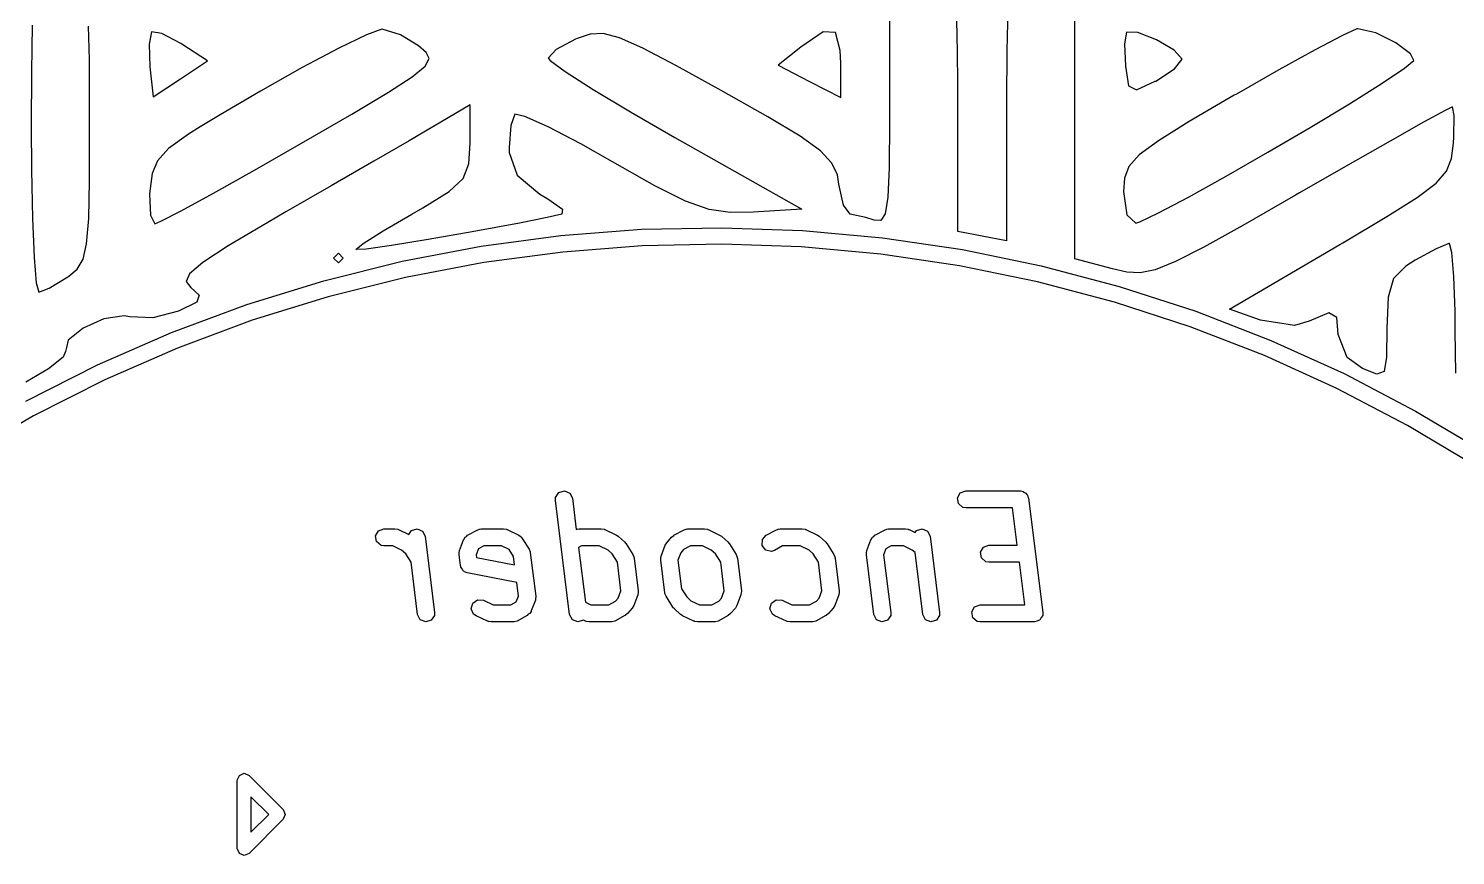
# Model space of a CAD drawing. Extents: x 19 to 403, y -177 to -75.
# Drawn here: x 165.21 to 177.72, y -150.78 to -143.53 of the extents above; entities that cross this region are included whole.
import ezdxf

# ---------------------------------------------------------------- set-up
doc = ezdxf.new("R2010")
doc.units = 0
doc.layers.add('BLACK', color=7, linetype='CONTINUOUS')

msp = doc.modelspace()

# ---------------------------------------------------------------- linework, layer by layer
at = {"layer": 'BLACK', "linetype": 'CONTINUOUS'}
for p, q in [((172.758, -143.231), (172.758, -144.248)), ((173.351, -143.568), (173.34, -143.238)), ((174.383, -145.553), (174.383, -143.198)), ((173.796, -143.361), (173.787, -143.729)), ((165.242, -143.503), (165.235, -143.914)), ((165.743, -143.804), (165.734, -143.514)), ((166.287, -143.564), (166.267, -143.672)), ((166.288, -143.563), (166.287, -143.564)), ((166.379, -143.576), (166.288, -143.563)), ((166.545, -143.664), (166.379, -143.576)), ((168.174, -143.588), (167.931, -143.706)), ((168.306, -143.54), (168.174, -143.588)), ((168.311, -143.539), (168.306, -143.54)), ((168.471, -143.589), (168.311, -143.539)), ((168.63, -143.687), (168.471, -143.589)), ((170.021, -143.621), (170.006, -143.628)), ((170.134, -143.583), (170.021, -143.621)), ((170.247, -143.577), (170.134, -143.583)), ((170.392, -143.614), (170.247, -143.577)), ((170.596, -143.705), (170.392, -143.614)), ((172.177, -143.563), (171.981, -143.696)), ((172.285, -143.57), (172.177, -143.563)), ((172.327, -143.726), (172.285, -143.57)), ((173.356, -143.978), (173.351, -143.568)), ((174.836, -143.567), (174.818, -143.669)), ((174.935, -143.569), (174.836, -143.567)), ((175.099, -143.633), (174.935, -143.569)), ((176.729, -143.596), (176.491, -143.721)), ((176.855, -143.538), (176.729, -143.596)), ((176.865, -143.536), (176.855, -143.538)), ((177.021, -143.573), (176.865, -143.536)), ((177.197, -143.658), (177.021, -143.573)), ((166.267, -143.672), (166.274, -143.869)), ((166.555, -143.67), (166.545, -143.664)), ((166.78, -143.818), (166.555, -143.67)), ((167.931, -143.706), (167.72, -143.818)), ((168.697, -143.744), (168.63, -143.687)), ((168.721, -143.798), (168.697, -143.744)), ((169.835, -143.719), (169.765, -143.794)), ((170.006, -143.628), (169.835, -143.719)), ((170.892, -143.86), (170.596, -143.705)), ((171.981, -143.696), (171.783, -143.856)), ((172.331, -143.837), (172.327, -143.726)), ((173.787, -143.729), (173.784, -144.165)), ((174.818, -143.669), (174.826, -143.863)), ((175.253, -143.723), (175.099, -143.633)), ((175.324, -143.802), (175.253, -143.723)), ((176.491, -143.721), (176.341, -143.803)), ((177.327, -143.755), (177.197, -143.658)), ((165.745, -144.226), (165.743, -143.804)), ((166.274, -143.869), (166.301, -144.133)), ((166.541, -143.975), (166.78, -143.818)), ((167.609, -143.876), (167.242, -144.083)), ((167.72, -143.818), (167.609, -143.876)), ((168.573, -143.958), (168.686, -143.865)), ((168.686, -143.865), (168.721, -143.798)), ((169.765, -143.794), (169.769, -143.798)), ((169.769, -143.798), (169.782, -143.814)), ((169.782, -143.814), (169.914, -143.911)), ((171.283, -144.076), (170.892, -143.86)), ((171.783, -143.856), (172.057, -143.997)), ((172.331, -144.139), (172.331, -143.837)), ((174.826, -143.863), (174.826, -143.864)), ((174.826, -143.864), (174.855, -144.037)), ((175.256, -143.887), (175.324, -143.803)), ((175.324, -143.803), (175.324, -143.802)), ((176.341, -143.803), (176.171, -143.897)), ((177.275, -143.882), (177.355, -143.813)), ((177.355, -143.813), (177.327, -143.755)), ((165.235, -143.914), (165.232, -144.391)), ((166.301, -144.133), (166.541, -143.975)), ((168.365, -144.093), (168.573, -143.958)), ((169.914, -143.911), (170.159, -144.067)), ((172.057, -143.997), (172.331, -144.139)), ((173.357, -144.124), (173.356, -143.978)), ((174.924, -144.072), (175.089, -143.996)), ((175.089, -143.996), (175.093, -143.994)), ((175.093, -143.994), (175.256, -143.887)), ((176.171, -143.897), (175.8, -144.108)), ((177.077, -144.014), (177.275, -143.882)), ((167.242, -144.083), (166.889, -144.289)), ((168.043, -144.284), (168.365, -144.093)), ((170.159, -144.067), (170.488, -144.265)), ((171.692, -144.307), (171.283, -144.076)), ((173.357, -145.312), (173.357, -144.124)), ((174.855, -144.037), (174.924, -144.072)), ((175.781, -144.119), (175.387, -144.35)), ((175.8, -144.108), (175.781, -144.119)), ((176.79, -144.194), (177.077, -144.014)), ((165.745, -144.396), (165.745, -144.226)), ((169.081, -144.203), (168.76, -144.393)), ((169.081, -144.538), (169.081, -144.203)), ((172.758, -144.248), (172.758, -144.352)), ((173.784, -144.165), (173.784, -145.394)), ((176.446, -144.401), (176.79, -144.194)), ((177.63, -144.251), (177.44, -144.355)), ((177.694, -144.22), (177.63, -144.251)), ((177.71, -144.295), (177.694, -144.22)), ((166.889, -144.289), (166.714, -144.396)), ((167.604, -144.539), (168.043, -144.284)), ((169.472, -144.285), (169.438, -144.384)), ((169.561, -144.305), (169.472, -144.285)), ((169.765, -144.397), (169.561, -144.305)), ((170.488, -144.265), (170.877, -144.489)), ((171.974, -144.477), (171.692, -144.307)), ((172.758, -144.352), (172.754, -144.752)), ((175.387, -144.35), (175.117, -144.517)), ((177.44, -144.355), (177.147, -144.52)), ((177.706, -144.482), (177.71, -144.295)), ((165.232, -144.391), (165.235, -144.773)), ((165.744, -144.869), (165.745, -144.396)), ((166.612, -144.459), (166.437, -144.587)), ((166.714, -144.396), (166.612, -144.459)), ((168.753, -144.397), (168.548, -144.517)), ((168.76, -144.393), (168.753, -144.397)), ((169.438, -144.384), (169.423, -144.578)), ((170.052, -144.546), (169.765, -144.397)), ((170.877, -144.489), (171.989, -145.118)), ((172.153, -144.606), (171.974, -144.477)), ((176.076, -144.618), (176.446, -144.401)), ((177.702, -144.539), (177.706, -144.482)), ((166.437, -144.587), (166.339, -144.695)), ((167.192, -144.775), (167.604, -144.539)), ((168.548, -144.517), (168.238, -144.696)), ((169.071, -144.72), (169.081, -144.538)), ((169.423, -144.578), (169.424, -144.62)), ((169.424, -144.62), (169.493, -144.819)), ((170.33, -144.702), (170.052, -144.546)), ((172.254, -144.713), (172.153, -144.606)), ((175.117, -144.517), (174.947, -144.642)), ((175.71, -144.828), (176.076, -144.618)), ((177.147, -144.52), (176.776, -144.731)), ((177.685, -144.673), (177.702, -144.539)), ((166.339, -144.695), (166.293, -144.804)), ((168.238, -144.696), (167.864, -144.913)), ((169.021, -144.848), (169.071, -144.72)), ((170.702, -144.912), (170.33, -144.702)), ((172.301, -144.817), (172.254, -144.713)), ((172.754, -144.752), (172.743, -145.012)), ((174.856, -144.744), (174.818, -144.845)), ((174.947, -144.642), (174.856, -144.744)), ((176.776, -144.731), (176.352, -144.975)), ((177.642, -144.783), (177.685, -144.673)), ((165.235, -144.773), (165.244, -145.2)), ((165.737, -145.2), (165.744, -144.869)), ((166.293, -144.804), (166.275, -144.936)), ((166.832, -144.977), (167.192, -144.775)), ((168.897, -144.963), (169.021, -144.848)), ((169.493, -144.819), (169.693, -144.986)), ((172.315, -144.898), (172.301, -144.817)), ((174.818, -144.845), (174.811, -144.963)), ((175.381, -145.012), (175.71, -144.828)), ((177.55, -144.89), (177.642, -144.783)), ((166.275, -144.936), (166.271, -144.987)), ((166.271, -144.987), (166.279, -145.171)), ((166.548, -145.132), (166.832, -144.977)), ((167.864, -144.913), (167.465, -145.142)), ((168.666, -145.105), (168.897, -144.963)), ((169.693, -144.986), (169.763, -145.028)), ((170.97, -145.046), (170.702, -144.912)), ((172.354, -145.081), (172.315, -144.898)), ((174.811, -144.963), (174.84, -145.168)), ((176.317, -144.995), (175.855, -145.26)), ((176.352, -144.975), (176.317, -144.995)), ((177.384, -145.016), (177.55, -144.89)), ((168.569, -145.16), (168.666, -145.105)), ((169.763, -145.028), (169.89, -145.116)), ((169.89, -145.116), (169.885, -145.16)), ((171.177, -145.12), (170.97, -145.046)), ((171.362, -145.147), (171.177, -145.12)), ((171.989, -145.118), (171.564, -145.144)), ((172.412, -145.161), (172.354, -145.081)), ((172.743, -145.012), (172.719, -145.158)), ((175.117, -145.151), (175.381, -145.012)), ((177.12, -145.182), (177.384, -145.016)), ((165.244, -145.2), (165.258, -145.54)), ((165.719, -145.42), (165.737, -145.2)), ((166.279, -145.171), (166.317, -145.245)), ((166.317, -145.245), (166.368, -145.224)), ((166.368, -145.224), (166.548, -145.132)), ((167.308, -145.233), (166.96, -145.439)), ((167.465, -145.142), (167.308, -145.233)), ((168.318, -145.306), (168.569, -145.16)), ((169.514, -145.239), (169.099, -145.316)), ((169.758, -145.191), (169.514, -145.239)), ((169.885, -145.16), (169.758, -145.191)), ((171.564, -145.144), (171.362, -145.147)), ((172.414, -145.161), (172.412, -145.161)), ((172.552, -145.189), (172.414, -145.161)), ((172.623, -145.213), (172.552, -145.189)), ((172.681, -145.216), (172.623, -145.213)), ((172.719, -145.158), (172.681, -145.216)), ((174.84, -145.168), (174.918, -145.239)), ((174.918, -145.239), (174.952, -145.229)), ((174.952, -145.229), (175.117, -145.151)), ((176.734, -145.412), (177.12, -145.182)), ((168.143, -145.418), (168.318, -145.306)), ((169.099, -145.316), (168.713, -145.384)), ((169.178, -145.442), (169.878, -145.349)), ((169.878, -145.349), (170.583, -145.294)), ((170.583, -145.294), (171.289, -145.28)), ((171.289, -145.28), (171.995, -145.304)), ((171.995, -145.304), (172.698, -145.368)), ((172.698, -145.368), (173.397, -145.471)), ((173.571, -145.353), (173.357, -145.312)), ((173.784, -145.394), (173.571, -145.353)), ((175.855, -145.26), (175.513, -145.451)), ((165.688, -145.557), (165.719, -145.42)), ((166.96, -145.439), (166.738, -145.584)), ((168.08, -145.471), (168.143, -145.418)), ((168.081, -145.472), (168.08, -145.471)), ((168.17, -145.467), (168.081, -145.472)), ((168.392, -145.436), (168.17, -145.467)), ((168.713, -145.384), (168.392, -145.436)), ((168.484, -145.574), (169.178, -145.442)), ((169.893, -145.493), (169.201, -145.585)), ((170.59, -145.439), (169.893, -145.493)), ((171.288, -145.425), (170.59, -145.439)), ((171.985, -145.449), (171.288, -145.425)), ((172.681, -145.512), (171.985, -145.449)), ((173.397, -145.471), (174.089, -145.613)), ((175.513, -145.451), (175.267, -145.576)), ((175.74, -145.995), (176.708, -145.427)), ((176.708, -145.427), (176.734, -145.412)), ((177.551, -145.464), (177.368, -145.564)), ((177.663, -145.418), (177.551, -145.464)), ((177.667, -145.417), (177.663, -145.418)), ((177.69, -145.496), (177.667, -145.417)), ((177.707, -145.708), (177.69, -145.496)), ((165.258, -145.54), (165.277, -145.764)), ((165.637, -145.643), (165.688, -145.557)), ((166.738, -145.584), (166.622, -145.684)), ((167.799, -145.745), (168.484, -145.574)), ((167.883, -145.546), (167.926, -145.503)), ((167.926, -145.588), (167.883, -145.546)), ((167.926, -145.503), (167.969, -145.546)), ((167.969, -145.546), (167.926, -145.588)), ((169.201, -145.585), (168.516, -145.716)), ((173.372, -145.614), (172.681, -145.512)), ((174.055, -145.755), (173.372, -145.614)), ((174.089, -145.613), (174.771, -145.794)), ((174.714, -145.641), (174.383, -145.553)), ((175.267, -145.576), (175.089, -145.648)), ((177.284, -145.617), (177.176, -145.726)), ((177.368, -145.564), (177.284, -145.617)), ((165.391, -145.811), (165.555, -145.712)), ((165.555, -145.712), (165.564, -145.705)), ((165.564, -145.705), (165.637, -145.643)), ((166.622, -145.684), (166.593, -145.752)), ((166.593, -145.752), (166.633, -145.805)), ((167.124, -145.954), (167.799, -145.745)), ((168.516, -145.716), (167.838, -145.885)), ((174.838, -145.67), (174.714, -145.641)), ((174.955, -145.675), (174.838, -145.67)), ((175.089, -145.648), (174.955, -145.675)), ((177.176, -145.726), (177.13, -145.888)), ((177.717, -146.015), (177.707, -145.708)), ((165.277, -145.764), (165.299, -145.845)), ((165.299, -145.845), (165.391, -145.811)), ((166.633, -145.805), (166.705, -145.87)), ((166.705, -145.87), (166.685, -145.934)), ((174.73, -145.933), (174.055, -145.755)), ((174.771, -145.794), (175.443, -146.012)), ((166.462, -146.2), (167.124, -145.954)), ((166.685, -145.934), (166.523, -146.013)), ((167.838, -145.885), (167.171, -146.091)), ((175.395, -146.149), (174.73, -145.933)), ((176.011, -146.09), (175.74, -145.995)), ((177.13, -145.888), (177.12, -146.161)), ((165.871, -146.08), (165.688, -146.161)), ((166.049, -146.053), (165.871, -146.08)), ((166.098, -146.062), (166.049, -146.053)), ((166.299, -146.07), (166.098, -146.062)), ((166.523, -146.013), (166.299, -146.07)), ((167.171, -146.091), (166.517, -146.335)), ((175.443, -146.012), (176.102, -146.268)), ((176.308, -146.138), (176.011, -146.09)), ((176.438, -146.1), (176.308, -146.138)), ((176.609, -146.026), (176.438, -146.1)), ((176.679, -146.067), (176.609, -146.026)), ((176.692, -146.216), (176.679, -146.067)), ((177.718, -146.184), (177.717, -146.015)), ((165.688, -146.161), (165.557, -146.266)), ((165.815, -146.483), (166.462, -146.2)), ((176.045, -146.401), (175.395, -146.149)), ((176.771, -146.419), (176.692, -146.216)), ((177.12, -146.161), (177.117, -146.414)), ((177.723, -146.556), (177.718, -146.184)), ((165.535, -146.364), (165.514, -146.414)), ((165.543, -146.33), (165.535, -146.364)), ((165.557, -146.266), (165.543, -146.33)), ((166.517, -146.335), (165.877, -146.614)), ((176.102, -146.268), (176.745, -146.559)), ((165.185, -146.801), (165.815, -146.483)), ((165.514, -146.414), (165.385, -146.516)), ((176.681, -146.69), (176.045, -146.401)), ((176.906, -146.513), (176.771, -146.419)), ((177.117, -146.414), (177.094, -146.541)), ((165.385, -146.516), (165.187, -146.634)), ((165.877, -146.614), (165.254, -146.929)), ((176.745, -146.559), (177.371, -146.887)), ((177.03, -146.563), (176.906, -146.513)), ((177.094, -146.541), (177.03, -146.563)), ((177.3, -147.013), (176.681, -146.69)), ((165.254, -146.929), (164.649, -147.278)), ((177.371, -146.887), (177.978, -147.248)), ((177.9, -147.371), (177.3, -147.013)), ((169.831, -147.645), (169.858, -147.602)), ((169.858, -147.602), (169.908, -147.586)), ((169.908, -147.586), (169.955, -147.606)), ((169.955, -147.606), (169.978, -147.652)), ((173.354, -147.648), (173.379, -147.604)), ((173.379, -147.604), (173.428, -147.586)), ((173.428, -147.586), (173.904, -147.586)), ((173.904, -147.586), (173.906, -147.587)), ((173.906, -147.587), (173.908, -147.586)), ((173.908, -147.586), (173.91, -147.587)), ((173.91, -147.587), (173.929, -147.591)), ((173.929, -147.591), (173.941, -147.601)), ((173.941, -147.601), (173.955, -147.606)), ((173.955, -147.606), (173.96, -147.617)), ((173.96, -147.617), (173.969, -147.624)), ((173.969, -147.624), (173.971, -147.639)), ((169.829, -147.671), (169.831, -147.645)), ((169.954, -148.671), (169.829, -147.671)), ((169.978, -147.652), (170.012, -147.926)), ((173.363, -147.699), (173.354, -147.648)), ((173.402, -147.732), (173.363, -147.699)), ((173.428, -147.736), (173.402, -147.732)), ((173.838, -147.736), (173.428, -147.736)), ((173.878, -148.063), (173.838, -147.736)), ((173.971, -147.639), (173.978, -147.652)), ((173.978, -147.652), (174.103, -148.652)), ((168.253, -147.982), (168.278, -147.937)), ((168.261, -148.032), (168.253, -147.982)), ((168.278, -147.937), (168.326, -147.92)), ((168.326, -147.92), (168.422, -147.92)), ((168.422, -147.92), (168.447, -147.924)), ((168.447, -147.924), (168.45, -147.927)), ((168.45, -147.927), (168.454, -147.927)), ((168.454, -147.927), (168.544, -147.97)), ((168.544, -147.97), (168.567, -147.935)), ((168.567, -147.935), (168.616, -147.92)), ((168.616, -147.92), (168.663, -147.94)), ((168.663, -147.94), (168.687, -147.985)), ((168.687, -147.985), (168.77, -148.652)), ((169.026, -148.013), (169.037, -147.994)), ((169.037, -147.994), (169.05, -147.987)), ((169.05, -147.987), (169.059, -147.976)), ((169.059, -147.976), (169.148, -147.929)), ((169.148, -147.929), (169.173, -147.92)), ((169.173, -147.92), (169.178, -147.922)), ((169.178, -147.922), (169.184, -147.92)), ((169.184, -147.92), (169.374, -147.92)), ((169.374, -147.92), (169.4, -147.924)), ((169.4, -147.924), (169.402, -147.927)), ((169.402, -147.927), (169.406, -147.927)), ((169.406, -147.927), (169.507, -147.974)), ((169.507, -147.974), (169.528, -147.989)), ((169.528, -147.989), (169.532, -147.997)), ((169.532, -147.997), (169.539, -148.003)), ((169.539, -148.003), (169.598, -148.098)), ((170.012, -147.926), (170.03, -147.92)), ((170.03, -147.92), (170.036, -147.922)), ((170.036, -147.922), (170.041, -147.92)), ((170.041, -147.92), (170.231, -147.92)), ((170.231, -147.92), (170.257, -147.924)), ((170.257, -147.924), (170.26, -147.927)), ((170.26, -147.927), (170.263, -147.927)), ((170.263, -147.927), (170.364, -147.974)), ((170.364, -147.974), (170.38, -147.985)), ((170.38, -147.985), (170.382, -147.986)), ((170.382, -147.986), (170.436, -148.034)), ((170.806, -148.041), (170.847, -147.993)), ((170.847, -147.993), (170.868, -147.977)), ((170.868, -147.976), (170.958, -147.929)), ((170.868, -147.977), (170.868, -147.976)), ((170.868, -147.977), (170.868, -147.977)), ((170.958, -147.929), (170.983, -147.92)), ((170.983, -147.92), (170.988, -147.922)), ((170.988, -147.922), (170.993, -147.92)), ((170.993, -147.92), (171.136, -147.92)), ((171.136, -147.92), (171.162, -147.924)), ((171.162, -147.924), (171.164, -147.927)), ((171.164, -147.927), (171.168, -147.927)), ((171.168, -147.927), (171.269, -147.974)), ((171.269, -147.974), (171.284, -147.985)), ((171.284, -147.985), (171.287, -147.986)), ((171.287, -147.986), (171.34, -148.034)), ((171.644, -148.014), (171.678, -147.976)), ((171.678, -147.976), (171.767, -147.929)), ((171.767, -147.929), (171.792, -147.92)), ((171.792, -147.92), (171.797, -147.922)), ((171.797, -147.922), (171.803, -147.92)), ((171.803, -147.92), (171.993, -147.92)), ((171.993, -147.92), (172.019, -147.924)), ((172.019, -147.924), (172.021, -147.927)), ((172.021, -147.927), (172.025, -147.927)), ((172.025, -147.927), (172.126, -147.974)), ((172.126, -147.974), (172.141, -147.985)), ((172.141, -147.985), (172.144, -147.986)), ((172.144, -147.986), (172.198, -148.034)), ((172.597, -148.013), (172.609, -147.994)), ((172.609, -147.994), (172.621, -147.987)), ((172.621, -147.987), (172.63, -147.976)), ((172.63, -147.976), (172.72, -147.929)), ((172.72, -147.929), (172.744, -147.92)), ((172.744, -147.92), (172.75, -147.922)), ((172.75, -147.922), (172.755, -147.92)), ((172.755, -147.92), (172.898, -147.92)), ((172.898, -147.92), (172.923, -147.924)), ((172.923, -147.924), (172.926, -147.927)), ((172.926, -147.927), (172.93, -147.927)), ((172.93, -147.927), (172.984, -147.952)), ((172.984, -147.952), (172.995, -147.935)), ((172.995, -147.935), (173.044, -147.92)), ((173.044, -147.92), (173.092, -147.94)), ((173.092, -147.94), (173.115, -147.985)), ((173.115, -147.985), (173.198, -148.652)), ((168.301, -148.065), (168.261, -148.032)), ((168.326, -148.07), (168.301, -148.065)), ((168.405, -148.07), (168.326, -148.07)), ((168.481, -148.106), (168.405, -148.07)), ((168.518, -148.139), (168.481, -148.106)), ((168.984, -148.147), (168.985, -148.121)), ((168.985, -148.121), (168.988, -148.116)), ((168.988, -148.111), (169.024, -148.016)), ((168.988, -148.116), (168.988, -148.111)), ((169.024, -148.016), (169.025, -148.015)), ((169.025, -148.014), (169.026, -148.013)), ((169.025, -148.015), (169.025, -148.014)), ((169.155, -148.095), (169.135, -148.147)), ((169.202, -148.07), (169.155, -148.095)), ((169.357, -148.07), (169.202, -148.07)), ((169.423, -148.101), (169.357, -148.07)), ((169.462, -148.163), (169.423, -148.101)), ((169.598, -148.098), (169.608, -148.122)), ((169.608, -148.122), (169.608, -148.125)), ((169.608, -148.125), (169.609, -148.128)), ((169.609, -148.128), (169.657, -148.509)), ((170.059, -148.07), (170.032, -148.084)), ((170.032, -148.084), (170.092, -148.563)), ((170.214, -148.07), (170.059, -148.07)), ((170.291, -148.106), (170.214, -148.07)), ((170.328, -148.139), (170.291, -148.106)), ((170.436, -148.034), (170.447, -148.048)), ((170.447, -148.048), (170.45, -148.05)), ((170.45, -148.05), (170.509, -148.145)), ((170.756, -148.159), (170.792, -148.064)), ((170.792, -148.064), (170.805, -148.041)), ((170.805, -148.041), (170.805, -148.041)), ((170.805, -148.041), (170.806, -148.041)), ((170.928, -148.129), (170.903, -148.194)), ((170.951, -148.102), (170.928, -148.129)), ((171.012, -148.07), (170.951, -148.102)), ((171.119, -148.07), (171.012, -148.07)), ((171.195, -148.106), (171.119, -148.07)), ((171.233, -148.139), (171.195, -148.106)), ((171.34, -148.034), (171.352, -148.048)), ((171.352, -148.048), (171.354, -148.05)), ((171.354, -148.05), (171.414, -148.145)), ((171.642, -148.066), (171.644, -148.014)), ((171.674, -148.106), (171.642, -148.066)), ((171.724, -148.117), (171.674, -148.106)), ((171.749, -148.109), (171.724, -148.117)), ((171.821, -148.07), (171.749, -148.109)), ((171.976, -148.07), (171.821, -148.07)), ((172.053, -148.106), (171.976, -148.07)), ((172.09, -148.139), (172.053, -148.106)), ((172.198, -148.034), (172.209, -148.048)), ((172.209, -148.048), (172.211, -148.05)), ((172.211, -148.05), (172.271, -148.145)), ((172.556, -148.147), (172.557, -148.121)), ((172.557, -148.121), (172.56, -148.116)), ((172.56, -148.111), (172.595, -148.016)), ((172.56, -148.116), (172.56, -148.111)), ((172.595, -148.016), (172.596, -148.015)), ((172.596, -148.014), (172.597, -148.013)), ((172.596, -148.015), (172.596, -148.014)), ((172.726, -148.095), (172.707, -148.147)), ((172.774, -148.07), (172.726, -148.095)), ((172.881, -148.07), (172.774, -148.07)), ((172.957, -148.106), (172.881, -148.07)), ((172.982, -148.127), (172.957, -148.106)), ((173.05, -148.671), (172.982, -148.127)), ((173.556, -148.125), (173.582, -148.08)), ((173.565, -148.175), (173.556, -148.125)), ((173.582, -148.08), (173.63, -148.063)), ((173.63, -148.063), (173.878, -148.063)), ((168.564, -148.211), (168.518, -148.139)), ((168.621, -148.671), (168.564, -148.211)), ((168.996, -148.242), (168.984, -148.147)), ((169, -148.249), (168.996, -148.242)), ((169, -148.257), (169, -148.249)), ((169.135, -148.147), (169.138, -148.17)), ((169.138, -148.17), (169.471, -148.235)), ((169.471, -148.235), (169.462, -148.163)), ((170.373, -148.211), (170.328, -148.139)), ((170.404, -148.462), (170.373, -148.211)), ((170.509, -148.145), (170.519, -148.17)), ((170.519, -148.17), (170.518, -148.173)), ((170.518, -148.173), (170.52, -148.176)), ((170.52, -148.176), (170.556, -148.462)), ((170.752, -148.194), (170.753, -148.168)), ((170.788, -148.48), (170.752, -148.194)), ((170.753, -148.168), (170.756, -148.164)), ((170.756, -148.164), (170.756, -148.159)), ((170.903, -148.194), (170.934, -148.445)), ((171.278, -148.211), (171.233, -148.139)), ((171.309, -148.462), (171.278, -148.211)), ((171.414, -148.145), (171.424, -148.17)), ((171.424, -148.17), (171.423, -148.173)), ((171.423, -148.173), (171.425, -148.176)), ((171.425, -148.176), (171.46, -148.462)), ((172.135, -148.211), (172.09, -148.139)), ((172.166, -148.462), (172.135, -148.211)), ((172.271, -148.145), (172.281, -148.17)), ((172.281, -148.17), (172.28, -148.173)), ((172.28, -148.173), (172.282, -148.176)), ((172.282, -148.176), (172.317, -148.462)), ((172.621, -148.671), (172.556, -148.147)), ((172.707, -148.147), (172.77, -148.652)), ((173.604, -148.208), (173.565, -148.175)), ((173.63, -148.213), (173.604, -148.208)), ((173.897, -148.213), (173.63, -148.213)), ((173.944, -148.586), (173.897, -148.213)), ((169.011, -148.271), (169, -148.257)), ((169.019, -148.288), (169.011, -148.271)), ((169.027, -148.291), (169.019, -148.288)), ((169.032, -148.297), (169.027, -148.291)), ((169.056, -148.306), (169.032, -148.297)), ((169.491, -148.391), (169.056, -148.306)), ((169.506, -148.509), (169.491, -148.391)), ((170.38, -148.527), (170.404, -148.462)), ((170.551, -148.497), (170.516, -148.592)), ((170.554, -148.488), (170.551, -148.492)), ((170.551, -148.492), (170.551, -148.497)), ((170.556, -148.462), (170.554, -148.488)), ((170.789, -148.483), (170.788, -148.48)), ((170.789, -148.487), (170.789, -148.483)), ((170.799, -148.511), (170.789, -148.487)), ((170.934, -148.445), (170.98, -148.517)), ((171.285, -148.527), (171.309, -148.462)), ((171.456, -148.497), (171.42, -148.592)), ((171.459, -148.488), (171.456, -148.492)), ((171.456, -148.492), (171.456, -148.497)), ((171.46, -148.462), (171.459, -148.488)), ((172.142, -148.527), (172.166, -148.462)), ((172.313, -148.497), (172.278, -148.592)), ((172.316, -148.488), (172.313, -148.492)), ((172.313, -148.492), (172.313, -148.497)), ((172.317, -148.462), (172.316, -148.488)), ((169.091, -148.62), (169.104, -148.571)), ((169.112, -148.667), (169.091, -148.62)), ((169.104, -148.571), (169.147, -148.541)), ((169.147, -148.541), (169.198, -148.546)), ((169.198, -148.546), (169.284, -148.586)), ((169.284, -148.586), (169.439, -148.586)), ((169.439, -148.586), (169.486, -148.561)), ((169.486, -148.561), (169.506, -148.509)), ((169.653, -148.545), (169.617, -148.64)), ((169.655, -148.535), (169.653, -148.54)), ((169.653, -148.54), (169.653, -148.545)), ((169.657, -148.509), (169.655, -148.535)), ((170.092, -148.563), (170.141, -148.586)), ((170.141, -148.586), (170.296, -148.586)), ((170.296, -148.586), (170.356, -148.554)), ((170.356, -148.554), (170.38, -148.527)), ((170.502, -148.616), (170.46, -148.663)), ((170.516, -148.592), (170.502, -148.615)), ((170.502, -148.615), (170.502, -148.615)), ((170.502, -148.615), (170.502, -148.616)), ((170.858, -148.606), (170.799, -148.511)), ((170.86, -148.608), (170.858, -148.606)), ((170.872, -148.622), (170.86, -148.608)), ((170.925, -148.67), (170.872, -148.622)), ((170.98, -148.517), (171.017, -148.551)), ((171.017, -148.551), (171.093, -148.586)), ((171.093, -148.586), (171.2, -148.586)), ((171.2, -148.586), (171.261, -148.554)), ((171.261, -148.554), (171.285, -148.527)), ((171.407, -148.616), (171.365, -148.663)), ((171.42, -148.592), (171.407, -148.615)), ((171.407, -148.615), (171.407, -148.615)), ((171.407, -148.615), (171.407, -148.616)), ((171.71, -148.62), (171.723, -148.571)), ((171.732, -148.667), (171.71, -148.62)), ((171.723, -148.571), (171.766, -148.541)), ((171.766, -148.541), (171.817, -148.546)), ((171.817, -148.546), (171.903, -148.586)), ((171.903, -148.586), (172.058, -148.586)), ((172.058, -148.586), (172.118, -148.554)), ((172.118, -148.554), (172.142, -148.527)), ((172.264, -148.616), (172.222, -148.663)), ((172.278, -148.592), (172.264, -148.615)), ((172.264, -148.615), (172.264, -148.615)), ((172.264, -148.615), (172.264, -148.616)), ((173.479, -148.648), (173.504, -148.604)), ((173.504, -148.604), (173.553, -148.586)), ((173.553, -148.586), (173.944, -148.586)), ((168.644, -148.716), (168.621, -148.671)), ((168.692, -148.736), (168.644, -148.716)), ((168.741, -148.721), (168.692, -148.736)), ((168.769, -148.678), (168.741, -148.721)), ((168.77, -148.652), (168.769, -148.678)), ((169.134, -148.682), (169.112, -148.667)), ((169.235, -148.729), (169.134, -148.682)), ((169.238, -148.73), (169.235, -148.729)), ((169.241, -148.732), (169.238, -148.73)), ((169.267, -148.736), (169.241, -148.732)), ((169.457, -148.736), (169.267, -148.736)), ((169.462, -148.735), (169.457, -148.736)), ((169.468, -148.736), (169.462, -148.735)), ((169.493, -148.728), (169.468, -148.736)), ((169.582, -148.68), (169.493, -148.728)), ((169.591, -148.669), (169.582, -148.68)), ((169.604, -148.663), (169.591, -148.669)), ((169.615, -148.643), (169.604, -148.663)), ((169.616, -148.642), (169.615, -148.643)), ((169.617, -148.64), (169.616, -148.641)), ((169.616, -148.641), (169.616, -148.642)), ((169.978, -148.716), (169.954, -148.671)), ((170.025, -148.736), (169.978, -148.716)), ((170.074, -148.721), (170.025, -148.736)), ((170.092, -148.729), (170.074, -148.721)), ((170.074, -148.721), (170.074, -148.721)), ((170.096, -148.73), (170.092, -148.729)), ((170.098, -148.732), (170.096, -148.73)), ((170.124, -148.736), (170.098, -148.732)), ((170.314, -148.736), (170.124, -148.736)), ((170.32, -148.735), (170.314, -148.736)), ((170.325, -148.736), (170.32, -148.735)), ((170.35, -148.728), (170.325, -148.736)), ((170.439, -148.68), (170.35, -148.728)), ((170.44, -148.679), (170.439, -148.68)), ((170.439, -148.68), (170.439, -148.68)), ((170.46, -148.663), (170.44, -148.679)), ((170.928, -148.671), (170.925, -148.67)), ((170.943, -148.682), (170.928, -148.671)), ((171.044, -148.729), (170.943, -148.682)), ((171.048, -148.73), (171.044, -148.729)), ((171.051, -148.732), (171.048, -148.73)), ((171.076, -148.736), (171.051, -148.732)), ((171.219, -148.736), (171.076, -148.736)), ((171.224, -148.735), (171.219, -148.736)), ((171.23, -148.736), (171.224, -148.735)), ((171.255, -148.728), (171.23, -148.736)), ((171.344, -148.68), (171.255, -148.728)), ((171.345, -148.679), (171.344, -148.68)), ((171.344, -148.68), (171.344, -148.68)), ((171.365, -148.663), (171.345, -148.679)), ((171.753, -148.682), (171.732, -148.667)), ((171.854, -148.729), (171.753, -148.682)), ((171.858, -148.73), (171.854, -148.729)), ((171.86, -148.732), (171.858, -148.73)), ((171.886, -148.736), (171.86, -148.732)), ((172.076, -148.736), (171.886, -148.736)), ((172.082, -148.735), (172.076, -148.736)), ((172.087, -148.736), (172.082, -148.735)), ((172.112, -148.728), (172.087, -148.736)), ((172.201, -148.68), (172.112, -148.728)), ((172.202, -148.679), (172.201, -148.68)), ((172.201, -148.68), (172.201, -148.68)), ((172.222, -148.663), (172.202, -148.679)), ((172.644, -148.716), (172.621, -148.671)), ((172.692, -148.736), (172.644, -148.716)), ((172.741, -148.721), (172.692, -148.736)), ((172.769, -148.678), (172.741, -148.721)), ((172.77, -148.652), (172.769, -148.678)), ((173.073, -148.716), (173.05, -148.671)), ((173.12, -148.736), (173.073, -148.716)), ((173.169, -148.721), (173.12, -148.736)), ((173.197, -148.678), (173.169, -148.721)), ((173.198, -148.652), (173.197, -148.678)), ((173.488, -148.699), (173.479, -148.648)), ((173.527, -148.732), (173.488, -148.699)), ((173.553, -148.736), (173.527, -148.732)), ((174.029, -148.736), (173.553, -148.736)), ((174.051, -148.728), (174.029, -148.736)), ((174.074, -148.721), (174.051, -148.728)), ((174.075, -148.72), (174.074, -148.721)), ((174.077, -148.719), (174.075, -148.72)), ((174.089, -148.698), (174.077, -148.719)), ((174.102, -148.678), (174.089, -148.698)), ((174.103, -148.652), (174.102, -148.672)), ((174.102, -148.672), (174.103, -148.674)), ((174.103, -148.674), (174.102, -148.675)), ((174.102, -148.675), (174.102, -148.678)), ((167.04, -150.123), (167.058, -150.081)), ((167.04, -150.723), (167.04, -150.123)), ((167.058, -150.081), (167.1, -150.063)), ((167.1, -150.063), (167.143, -150.081)), ((167.143, -150.081), (167.443, -150.381)), ((167.316, -150.423), (167.16, -150.268)), ((167.16, -150.268), (167.16, -150.578)), ((167.443, -150.381), (167.46, -150.423)), ((167.443, -150.466), (167.143, -150.766)), ((167.16, -150.578), (167.316, -150.423)), ((167.46, -150.423), (167.443, -150.466)), ((167.058, -150.766), (167.04, -150.723)), ((167.1, -150.783), (167.058, -150.766)), ((167.143, -150.766), (167.1, -150.783))]:
    msp.add_line(p, q, dxfattribs=at)

doc.saveas('drawing.dxf')
